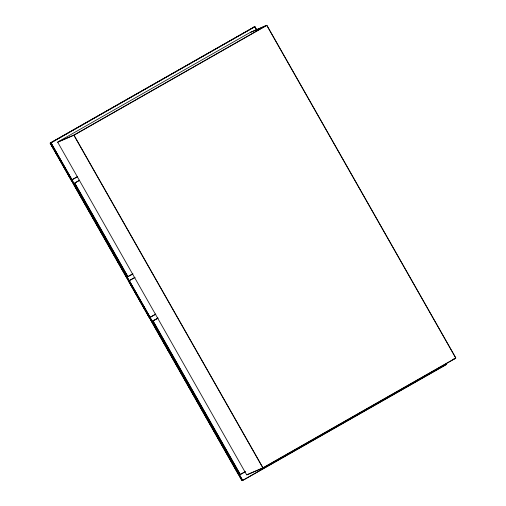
<?xml version="1.0" encoding="UTF-8"?>
<svg xmlns="http://www.w3.org/2000/svg" width="506" height="506" viewBox="0 0 506 506"><rect width="100%" height="100%" fill="white"/><g stroke="black" fill="none" stroke-linecap="round" stroke-linejoin="round"><path stroke-width="0.76" d="M50.341 142.939L254.638 26.698M50.398 143.053L254.689 26.767M51.144 142.73L254.613 26.881M59.297 141.13L250.356 32.346M74.104 134.957L266.529 25.389M74.186 135.077L266.611 25.509M72.118 179.649L77.601 176.531M72.168 179.769L77.652 176.651M74.825 182.919L79.625 180.187M74.888 183.008L79.682 180.275M128.012 276.523L132.812 273.79M128.056 276.618L132.85 273.885M131.383 274.847L132.755 274.069M129.397 280.507L134.881 277.383M129.473 280.615L134.957 277.497M150.25 317.186L155.734 314.068M150.301 317.306L155.785 314.188M152.939 320.785L154.311 320.007M156.367 318.831L157.739 318.053M153.154 320.804L157.954 318.072M153.217 320.886L158.011 318.154M240.413 474.388L245.214 471.655M240.458 474.476L245.252 471.744M263.152 467.715L455.577 358.153M263.215 467.848L455.634 358.286M242.804 480.346L446.475 364.377M242.317 480.643L446.513 364.453M253.98 26.989L254.733 26.641M254.157 27.039L254.853 26.673M250.54 32.245L266.681 25.3M250.742 32.295L266.877 25.357M50.202 143.015L50.897 142.717M50.322 143.059L50.821 142.85L50.157 143.198M57.773 142.003L73.914 135.058M57.722 142.199L73.857 135.26M71.125 180.111L71.827 179.813M71.371 180.218L71.934 179.978M71.352 180.3L71.909 180.06M73.231 183.608L73.87 183.387M126.595 277.427L127.151 277.187M126.576 277.509L127.132 277.269M128.454 280.817L129.093 280.596M128.486 281.077L129.182 280.779M149.257 317.654L149.953 317.351M149.441 317.698L150.137 317.401M149.485 317.838L150.042 317.597M151.56 321.493L152.198 321.272M452.282 359.703L455.792 358.197M446.14 364.491L446.64 364.282M446.109 364.611L446.602 364.396M239.553 475.045L238.977 475.368L241.394 479.644M246.688 474.843L262.829 467.898M246.884 474.9L263.025 467.955M241.444 479.713L242.001 479.473M241.52 479.732L242.077 479.492M242.108 480.668L242.608 480.453M242.229 480.7L242.722 480.485M266.991 25.521L455.767 357.818M266.877 25.585L455.653 357.881M254.916 26.774L256.884 30.278M254.853 26.812L256.801 30.246M254.86 26.944L256.782 30.335M74.11 135.342L262.886 467.645M73.977 135.425L262.747 467.721M57.804 142.382L246.574 474.679M74.837 183.197L127.822 276.472M153.16 321.076L240.224 474.337M74.736 183.248L127.727 276.529M153.065 321.133L240.129 474.388M51.081 142.977L71.877 179.586M129.409 280.855L150.01 317.123M50.973 142.901L242.64 480.302M50.891 142.945L242.557 480.346M51.612 145.19L52.39 146.563M53.168 147.942L54.344 150.004M55.122 151.376L59.025 158.245M60.195 160.307L60.979 161.686M61.757 163.058L62.927 165.12M63.712 166.493L64.49 167.865M65.274 169.244L69.569 176.803M70.347 178.175L130.852 284.688M132.022 286.75L132.806 288.123M133.584 289.495L136.316 294.309M137.101 295.681L141.395 303.239M142.173 304.612L142.958 305.991M143.736 307.363L144.906 309.425M145.69 310.798L148.03 314.922M148.808 316.294L238.592 474.343M239.376 475.716L242.108 480.529M50.372 143.166L242.039 480.567M50.328 143.299L71.125 179.908M71.384 180.37L73.187 183.545M126.608 277.579L128.41 280.748M129.049 281.867L149.257 317.445M149.517 317.907L151.515 321.424M50.227 143.356L71.023 179.965M73.389 184.095L126.222 277.098M128.556 281.241L149.156 317.502M151.711 321.98L238.617 474.957"/></g></svg>
